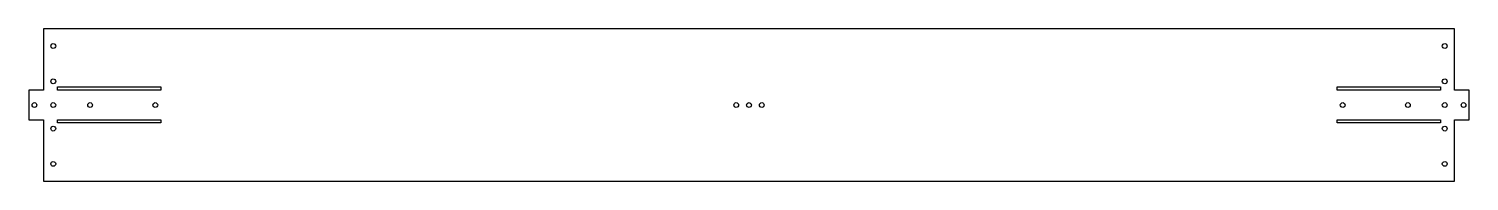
# Model space of a CAD drawing. Header units: millimetres. Extents: x -10 to 1006, y 0 to 108.
import ezdxf

# ---------------------------------------------------------------- set-up
doc = ezdxf.new("R2010")
doc.units = ezdxf.units.MM
doc.layers.get('0').update_dxf_attribs({"linetype": 'CONTINUOUS'})

msp = doc.modelspace()

# ---------------------------------------------------------------- linework, layer by layer
for points in [[(996, 103), (996, 108), (0, 108), (0, 103), (0, 66.8), (0, 64.5), (-10.3, 64.5), (-10.3, 43.5), (0, 43.5), (0, 41.3), (0, 7.3), (0, 5), (0, 0), (996, 0), (996, 5), (996, 7.3), (996, 41.3), (996, 43.5), (1006.3, 43.5), (1006.3, 64.5), (996, 64.5), (996, 66.8), (996, 100.8)], [(10, 64.5), (10, 66.8), (83, 66.8), (83, 64.5)], [(913, 66.8), (986, 66.8), (986, 64.5), (913, 64.5)], [(83, 41.3), (10, 41.3), (10, 43.5), (83, 43.5)], [(986, 43.5), (986, 41.3), (913, 41.3), (913, 43.5)]]:
    msp.add_lwpolyline(points, close=True)
for centre in [(7, 95.8), (989, 95.8), (7, 70.8), (989, 70.8), (-6.3, 54), (7, 54), (33, 54), (79, 54), (489, 54), (498, 54), (507, 54), (917, 54), (963, 54), (989, 54), (1002.3, 54), (7, 37.3), (989, 37.3), (7, 12.3), (989, 12.3)]:
    msp.add_circle(centre, 1.7)

doc.saveas('drawing.dxf')
